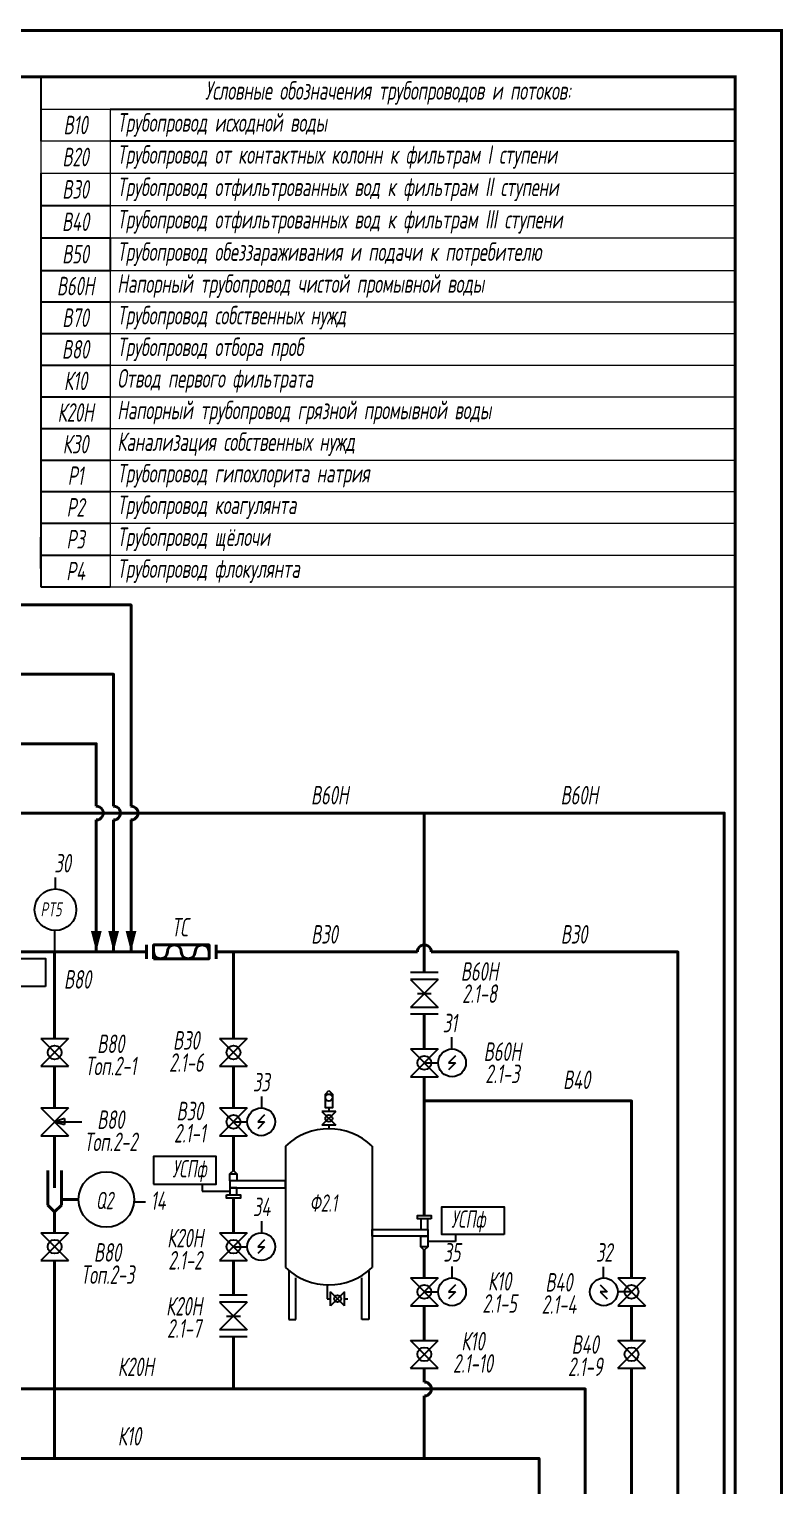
# Model space of a CAD drawing. Header units: millimetres. Extents: x 1510 to 10524, y 7125 to 13164.
# Drawn here: x 2812.2 to 2893.6, y 10934.5 to 11092 of the extents above; entities that cross this region are included whole.
import ezdxf

# ---------------------------------------------------------------- set-up
doc = ezdxf.new("R2010")
doc.units = ezdxf.units.MM
doc.header["$LTSCALE"] = 4
for name, color, linetype in [('1', 7, 'Continuous'), ('2', 7, 'Continuous'), ('G', 5, 'Continuous'), ('В80', 1, 'Continuous'), ('Надписи', 7, 'Continuous')]:
    doc.layers.add(name, color=color, linetype=linetype)
for name, color, linetype, lineweight in [('В30', 136, 'Continuous', 40), ('В40', 142, 'Continuous', 40), ('В60Н', 140, 'Continuous', 40), ('К20Н', 33, 'Continuous', 40), ('Р1', 90, 'Continuous', 40), ('Р3', 212, 'Continuous', 40), ('Р4', 50, 'Continuous', 40)]:
    doc.layers.add(name, color=color, linetype=linetype, lineweight=lineweight)
doc.layers.add('К10', color=7, linetype='Continuous', lineweight=40, true_color=0xffbe00)
doc.styles.add('Eskd знаки', font='eskd.shx', dxfattribs={"width": 0.8, "oblique": 10})

# ---------------------------------------------------------------- blocks, each defined once
blk = doc.blocks.new('*T498')
at = {"color": 0, "linetype": 'ByBlock', "lineweight": -2, "transparency": 16777216}
for p, q in [((0, 0), (75, 0)), ((0, 0), (0, -3.5)), ((75, 0), (75, -10.42)), ((7.5, -3.5), (75, -3.5)), ((7.5, -6.92), (75, -6.92)), ((0, -10.42), (0, -55.14)), ((0, -13.92), (7.5, -13.92)), ((0, -17.42), (7.5, -17.42)), ((7.5, -17.42), (7.5, -20.92)), ((75, -17.42), (75, -20.92)), ((0, -20.92), (7.5, -20.92)), ((0, -24.33), (7.5, -24.33)), ((0, -27.75), (7.5, -27.75)), ((0, -31.17), (7.5, -31.17)), ((0, -34.58), (7.5, -34.58)), ((0, -38), (7.5, -38)), ((0, -41.42), (7.5, -41.42)), ((0, -44.83), (7.5, -44.83)), ((0, -48.25), (7.5, -48.25)), ((0, -51.72), (7.5, -51.72)), ((0, -55.14), (7.5, -55.14))]:
    blk.add_line(p, q, dxfattribs=at)
at = {"color": 7, "linetype": 'ByBlock', "lineweight": 15, "transparency": 16777216}
for p, q in [((0, -3.5), (7.5, -3.5)), ((0, -3.5), (0, -10.42)), ((7.5, -3.5), (7.5, -17.42)), ((0, -6.92), (7.5, -6.92)), ((0, -10.42), (75, -10.42)), ((75, -10.42), (75, -17.42)), ((7.5, -13.92), (75, -13.92)), ((7.5, -17.42), (75, -17.42)), ((7.5, -20.92), (75, -20.92)), ((7.5, -20.92), (7.5, -55.14)), ((75, -20.92), (75, -55.14)), ((7.5, -24.33), (75, -24.33)), ((7.5, -27.75), (75, -27.75)), ((7.5, -31.17), (75, -31.17)), ((7.5, -34.58), (75, -34.58)), ((7.5, -38), (75, -38)), ((7.5, -41.42), (75, -41.42)), ((7.5, -44.83), (75, -44.83)), ((7.5, -48.25), (75, -48.25)), ((7.5, -51.72), (75, -51.72)), ((7.5, -55.14), (75, -55.14))]:
    blk.add_line(p, q, dxfattribs=at)
at = {"color": 0, "transparency": 16777216, "char_height": 2, "style": 'Eskd знаки'}
for s, insert, width, attachment_point in [('Условные обозначения трубопроводов и потоков:', (37.5, -1.75), 74.9835, 5), ('В10', (3.75, -5.21), 6.825, 5), ('Трубопровод исходной воды', (8.25, -5.21), 66, 4), ('В20', (3.75, -8.67), 6.825, 5), ('Трубопровод от контактных колонн к фильтрам I ступени', (8.25, -8.67), 66, 4), ('Трубопровод отфильтрованных вод к фильтрам II ступени', (8.25, -12.17), 66, 4), ('В30', (3.75, -12.17), 7.275, 5), ('В40', (3.75, -15.67), 7.275, 5), ('Трубопровод отфильтрованных вод к фильтрам III ступени', (8.25, -15.67), 66, 4), ('В50', (3.75, -19.17), 7.275, 5), ('Трубопровод обеззараживания и подачи к потребителю', (8.25, -19.17), 66, 4), ('В60Н', (3.75, -22.62), 7.275, 5), ('Напорный трубопровод чистой промывной воды', (8.25, -22.62), 66, 4), ('В70', (3.75, -26.04), 7.275, 5), ('Трубопровод собственных нужд', (8.25, -26.04), 66, 4), ('Трубопровод отбора проб', (8.25, -29.46), 66, 4), ('В80', (3.75, -29.46), 7.275, 5), ('К10', (3.75, -32.87), 7.275, 5), ('Отвод первого фильтрата', (8.25, -32.87), 66, 4), ('К20Н', (3.75, -36.29), 7.275, 5), ('Напорный трубопровод грязной промывной воды', (8.25, -36.29), 66, 4), ('К30', (3.75, -39.71), 7.275, 5), ('Канализация собственных нужд', (8.25, -39.71), 66, 4), ('Р1', (3.75, -43.12), 7.275, 5), ('Трубопровод гипохлорита натрия', (8.25, -43.12), 66, 4), ('Р2', (3.75, -46.54), 7.275, 5), ('Трубопровод коагулянта', (8.25, -46.54), 66, 4), ('Трубопровод щёлочи', (8.25, -49.99), 66, 4), ('Р3', (3.75, -49.99), 7.275, 5), ('Р4', (3.75, -53.43), 7.275, 5), ('Трубопровод флокулянта', (8.25, -53.43), 66, 4)]:
    blk.add_mtext(s, dxfattribs=dict(at, insert=insert, width=width, attachment_point=attachment_point))
blk = doc.blocks.new('Формат А3')
at = {"color": 0, "linetype": 'Continuous', "const_width": 0.3}
for points in [[(-420, 297), (0, 297), (0, 0), (-420, 0)], [(-400, 5), (-400, 292), (-5, 292), (-5, 5)]]:
    blk.add_lwpolyline(points, close=True, dxfattribs=at)
blk = doc.blocks.new('A$C73A268AF')
blk.add_blockref('Формат А3', (420.15, 0.15))

msp = doc.modelspace()

# ---------------------------------------------------------------- linework, layer by layer
at = {"color": 30, "true_color": 0xf26722}
for p, q in [((2814.96, 10994.55), (2814.96, 10992.35)), ((2858.27, 10981.02), (2857.52, 10980.27)), ((2857.52, 10980.27), (2858.27, 10980.27)), ((2858.27, 10980.27), (2857.52, 10979.52)), ((2837.64, 10974.65), (2836.89, 10973.9)), ((2836.89, 10973.9), (2837.64, 10973.9)), ((2837.64, 10973.9), (2836.89, 10973.15)), ((2837.64, 10961.15), (2836.89, 10960.4)), ((2836.89, 10960.4), (2837.64, 10960.4)), ((2837.64, 10960.4), (2836.89, 10959.65)), ((2858.27, 10956.27), (2857.52, 10955.52)), ((2873.9, 10956.27), (2874.65, 10955.52)), ((2857.52, 10955.52), (2858.27, 10955.52)), ((2858.27, 10955.52), (2857.52, 10954.77)), ((2874.65, 10955.52), (2873.9, 10955.52)), ((2873.9, 10955.52), (2874.65, 10954.77))]:
    msp.add_line(p, q, dxfattribs=at)
for p, q in [((2856.39, 10990.02), (2853.39, 10990.02)), ((2856.39, 10989.27), (2853.39, 10989.27)), ((2853.39, 10989.27), (2856.39, 10986.27)), ((2856.39, 10989.27), (2853.39, 10986.27)), ((2854.14, 10987.77), (2855.64, 10987.77)), ((2856.39, 10986.27), (2853.39, 10986.27)), ((2856.39, 10985.52), (2853.39, 10985.52)), ((2813.46, 10982.9), (2816.46, 10982.9)), ((2816.46, 10982.9), (2813.46, 10979.9)), ((2813.46, 10982.9), (2816.46, 10979.9)), ((2832.77, 10982.9), (2835.77, 10982.9)), ((2835.77, 10982.9), (2832.77, 10979.9)), ((2832.77, 10982.9), (2835.77, 10979.9)), ((2853.39, 10981.77), (2856.39, 10981.77)), ((2856.39, 10981.77), (2853.39, 10978.77)), ((2853.39, 10981.77), (2856.39, 10978.77)), ((2813.46, 10979.9), (2816.46, 10979.9)), ((2832.77, 10979.9), (2835.77, 10979.9)), ((2854.89, 10980.27), (2856.39, 10980.27)), ((2853.39, 10978.77), (2856.39, 10978.77)), ((2844.21, 10976.9), (2844.58, 10977.27)), ((2844.58, 10977.27), (2844.96, 10976.9)), ((2813.46, 10975.4), (2816.46, 10975.4)), ((2816.46, 10975.4), (2813.46, 10972.4)), ((2813.46, 10975.4), (2816.46, 10972.4)), ((2832.77, 10975.4), (2835.77, 10975.4)), ((2835.77, 10975.4), (2832.77, 10972.4)), ((2832.77, 10975.4), (2835.77, 10972.4)), ((2845.33, 10975.02), (2843.83, 10975.02)), ((2843.83, 10975.02), (2845.33, 10973.52)), ((2845.33, 10975.02), (2843.83, 10973.52)), ((2844.58, 10975.4), (2844.58, 10975.02)), ((2816.01, 10974.27), (2814.96, 10973.9)), ((2814.96, 10973.9), (2816.01, 10973.6)), ((2814.96, 10973.9), (2817.9, 10973.9)), ((2816.01, 10974.27), (2816.01, 10973.6)), ((2834.27, 10973.9), (2835.77, 10973.9)), ((2845.33, 10973.52), (2843.83, 10973.52)), ((2844.58, 10973.52), (2844.58, 10973.15)), ((2813.46, 10972.4), (2816.46, 10972.4)), ((2832.77, 10972.4), (2835.77, 10972.4)), ((2834.27, 10968.65), (2833.89, 10968.27)), ((2834.64, 10968.27), (2834.27, 10968.65)), ((2830.89, 10967.15), (2830.89, 10966.4)), ((2830.89, 10966.4), (2833.89, 10966.4)), ((2813.46, 10961.9), (2816.46, 10961.9)), ((2816.46, 10961.9), (2813.46, 10958.9)), ((2813.46, 10961.9), (2816.46, 10958.9)), ((2832.77, 10961.9), (2835.77, 10961.9)), ((2835.77, 10961.9), (2832.77, 10958.9)), ((2832.77, 10961.9), (2835.77, 10958.9)), ((2834.27, 10960.4), (2835.77, 10960.4)), ((2854.89, 10960.02), (2854.52, 10960.4)), ((2855.27, 10960.4), (2854.89, 10960.02)), ((2858.27, 10960.96), (2855.27, 10960.96)), ((2858.27, 10961.71), (2858.27, 10960.96)), ((2813.46, 10958.9), (2816.46, 10958.9)), ((2832.77, 10958.9), (2835.77, 10958.9)), ((2844.39, 10956.27), (2844.39, 10954.77)), ((2853.39, 10957.02), (2856.39, 10957.02)), ((2856.39, 10957.02), (2853.39, 10954.02)), ((2853.39, 10957.02), (2856.39, 10954.02)), ((2875.78, 10957.02), (2878.78, 10957.02)), ((2878.78, 10957.02), (2875.78, 10954.02)), ((2875.78, 10957.02), (2878.78, 10954.02)), ((2835.77, 10955.15), (2832.77, 10955.15)), ((2835.77, 10954.4), (2832.77, 10954.4)), ((2832.77, 10954.4), (2835.77, 10951.4)), ((2835.77, 10954.4), (2832.77, 10951.4)), ((2844.39, 10954.77), (2844.77, 10954.77)), ((2844.77, 10954.02), (2844.77, 10955.52)), ((2846.27, 10955.52), (2844.77, 10954.02)), ((2846.27, 10954.02), (2844.77, 10955.52)), ((2846.27, 10954.02), (2846.27, 10955.52)), ((2846.27, 10954.77), (2846.64, 10954.77)), ((2853.39, 10954.02), (2856.39, 10954.02)), ((2854.89, 10955.52), (2856.39, 10955.52)), ((2877.28, 10955.52), (2875.78, 10955.52)), ((2875.78, 10954.02), (2878.78, 10954.02)), ((2833.52, 10952.9), (2835.02, 10952.9)), ((2835.77, 10951.4), (2832.77, 10951.4)), ((2835.77, 10950.65), (2832.77, 10950.65)), ((2853.39, 10950.27), (2856.39, 10950.27)), ((2856.39, 10947.27), (2853.39, 10950.27)), ((2853.39, 10947.27), (2856.39, 10950.27)), ((2875.78, 10950.27), (2878.78, 10950.27)), ((2878.78, 10947.27), (2875.78, 10950.27)), ((2875.78, 10947.27), (2878.78, 10950.27)), ((2853.39, 10947.27), (2856.39, 10947.27)), ((2875.78, 10947.27), (2878.78, 10947.27))]:
    msp.add_line(p, q)
msp.add_lwpolyline([(2813.47, 11033.7), (2813.47, 11037.08)])
for points in [[(2813.97, 10988.54), (2807.22, 10988.54), (2807.22, 10991.54), (2813.97, 10991.54)], [(2844.21, 10976.9), (2844.96, 10976.9), (2844.96, 10975.4), (2844.21, 10975.4)], [(2825.64, 10967.15), (2832.39, 10967.15), (2832.39, 10970.15), (2825.64, 10970.15)], [(2863.52, 10961.71), (2856.77, 10961.71), (2856.77, 10964.71), (2863.52, 10964.71)]]:
    msp.add_lwpolyline(points, close=True)
for centre, radius in [((2815.05, 10996.82), 2.25), ((2857.89, 10980.27), 1.5), ((2837.27, 10973.9), 1.5), ((2820.54, 10965.5), 3), ((2837.27, 10960.4), 1.5), ((2857.89, 10955.52), 1.5), ((2874.28, 10955.52), 1.5)]:
    msp.add_circle(centre, radius, dxfattribs=at)
for centre, radius in [((2814.96, 10981.4), 0.75), ((2834.27, 10981.4), 0.75), ((2854.89, 10980.27), 0.75), ((2844.58, 10976.52), 0.375), ((2834.27, 10973.9), 0.75), ((2844.58, 10974.27), 0.375), ((2814.96, 10960.4), 0.75), ((2834.27, 10960.4), 0.75), ((2854.89, 10955.52), 0.75), ((2877.28, 10955.52), 0.75), ((2845.52, 10954.77), 0.375), ((2854.89, 10948.77), 0.75), ((2877.28, 10948.77), 0.75)]:
    msp.add_circle(centre, radius)
at = {"layer": '1'}
for p, q in [((2839.89, 10971.27), (2839.89, 10958.15)), ((2849.27, 10971.27), (2849.27, 10958.15)), ((2840.27, 10957.77), (2840.27, 10952.52)), ((2848.89, 10957.74), (2848.89, 10952.52)), ((2841.02, 10952.52), (2841.02, 10957.02)), ((2848.14, 10952.52), (2848.14, 10957.02)), ((2840.27, 10952.52), (2841.02, 10952.52)), ((2848.89, 10952.52), (2848.14, 10952.52))]:
    msp.add_line(p, q, dxfattribs=at)
for points in [[(2834.64, 10967.52), (2833.89, 10967.52), (2833.89, 10968.27), (2834.64, 10968.27)], [(2833.89, 10966.77), (2839.89, 10966.77), (2839.89, 10967.52), (2833.89, 10967.52)], [(2834.64, 10966.77), (2833.89, 10966.77), (2833.89, 10966.02), (2834.64, 10966.02)], [(2833.52, 10966.02), (2835.02, 10966.02), (2835.02, 10965.65), (2833.52, 10965.65)], [(2855.64, 10963.4), (2854.14, 10963.4), (2854.14, 10963.77), (2855.64, 10963.77)], [(2855.27, 10961.52), (2849.27, 10961.52), (2849.27, 10962.27), (2855.27, 10962.27)], [(2854.52, 10962.27), (2855.27, 10962.27), (2855.27, 10963.4), (2854.52, 10963.4)], [(2854.52, 10961.52), (2855.27, 10961.52), (2855.27, 10960.4), (2854.52, 10960.4)]]:
    msp.add_lwpolyline(points, close=True, dxfattribs=at)
for centre, radius, start, end in [((2844.58, 10966.35), 6.8, 46.3972, 133.6028), ((2844.58, 10963.06), 6.79, 226.3426, 313.6574)]:
    msp.add_arc(centre, radius, start, end, dxfattribs=at)
at = {"layer": 'G', "color": 0}
msp.add_lwpolyline([(2813.47, 11083.35), (2813.47, 11079.89)], dxfattribs=at)
at = {"layer": 'В30'}
for p, q in [((2824.89, 10993.02), (2824.89, 10991.52)), ((2832.39, 10993.02), (2832.39, 10991.52))]:
    msp.add_line(p, q, dxfattribs=at)
for points in [[(2804.08, 10992.27), (2824.89, 10992.27)], [(2832.39, 10992.27), (2834.27, 10992.27), (2834.27, 10982.9)], [(2854.14, 10992.27), (2834.27, 10992.27)], [(2878.03, 10915.02), (2882.28, 10915.02), (2882.28, 10992.27), (2855.64, 10992.27)], [(2834.27, 10979.9), (2834.27, 10975.4)], [(2834.27, 10972.4), (2834.27, 10968.65)]]:
    msp.add_lwpolyline(points, dxfattribs=at)
msp.add_lwpolyline([(2825.64, 10991.52), (2825.64, 10993.02), (2831.64, 10993.02), (2831.64, 10991.52)], close=True, dxfattribs=at)
for centre, start, end in [((2826.39, 10992.27), 180, 0), ((2827.89, 10992.27), 0, 180), ((2829.39, 10992.27), 180, 0), ((2830.89, 10992.27), 0, 180), ((2854.89, 10992.27), 359.7459, 180.2541)]:
    msp.add_arc(centre, 0.75, start, end, dxfattribs=at)
at = {"layer": 'В40'}
for points in [[(2854.89, 10976.15), (2877.28, 10976.15), (2877.28, 10957.02)], [(2877.28, 10954.02), (2877.28, 10950.27)], [(2877.28, 10947.27), (2877.28, 10907.52), (2873.03, 10907.52)]]:
    msp.add_lwpolyline(points, dxfattribs=at)
at = {"layer": 'В60Н'}
for points in [[(2854.89, 10990.02), (2854.89, 11007.27), (2675.83, 11007.27)], [(2854.89, 11007.27), (2887.28, 11007.27), (2887.28, 10922.52), (2883.03, 10922.52)], [(2854.89, 10981.77), (2854.89, 10985.52)], [(2854.89, 10963.77), (2854.89, 10978.77)]]:
    msp.add_lwpolyline(points, dxfattribs=at)
at = {"layer": 'В80', "lineweight": 40}
for p, q in [((2814.96, 10972.4), (2814.96, 10966.77)), ((2814.21, 10968.65), (2814.21, 10964.9)), ((2815.71, 10968.65), (2815.71, 10964.9)), ((2814.21, 10964.9), (2814.96, 10964.15)), ((2815.71, 10964.9), (2814.96, 10964.15)), ((2814.96, 10964.15), (2814.96, 10961.9))]:
    msp.add_line(p, q, dxfattribs=at)
for points in [[(2814.96, 10992.27), (2814.96, 10982.9)], [(2814.96, 10979.9), (2814.96, 10975.4)], [(2814.96, 10958.9), (2814.96, 10937.52)]]:
    msp.add_lwpolyline(points, dxfattribs=at)
at = {"layer": 'К10'}
for points in [[(2854.89, 10960.02), (2854.89, 10957.02)], [(2854.89, 10954.02), (2854.89, 10950.27)], [(2854.89, 10947.27), (2854.89, 10945.77)], [(2854.89, 10944.27), (2854.89, 10937.52), (2660.08, 10937.52)], [(2867.28, 10853.52), (2867.28, 10937.52), (2854.89, 10937.52)]]:
    msp.add_lwpolyline(points, dxfattribs=at)
msp.add_arc((2854.9, 10945.02), 0.75, 269.7459, 90.2541, dxfattribs=at)
at = {"layer": 'К20Н'}
for points in [[(2834.27, 10965.65), (2834.27, 10961.9)], [(2834.27, 10958.9), (2834.27, 10955.15)], [(2834.27, 10950.65), (2834.27, 10945.02), (2646.58, 10945.02)], [(2854.89, 10852.77), (2872.28, 10852.77), (2872.28, 10945.02), (2834.27, 10945.02)]]:
    msp.add_lwpolyline(points, dxfattribs=at)
at = {"layer": 'Надписи', "color": 30, "true_color": 0xf26722}
for p, q in [((2815.04, 10999.06), (2815.04, 11000.31)), ((2857.85, 10981.78), (2857.85, 10983.03)), ((2837.34, 10975.39), (2837.34, 10976.64)), ((2823.54, 10965.26), (2824.79, 10965.26)), ((2837.34, 10961.91), (2837.34, 10963.16)), ((2857.91, 10957.01), (2857.91, 10958.25)), ((2874.25, 10957), (2874.25, 10958.24))]:
    msp.add_line(p, q, dxfattribs=at)
at = {"layer": 'Р1'}
for points in [[(2716.33, 11054.9), (2716.33, 11029.77), (2823.21, 11029.77), (2823.21, 11008.02)], [(2823.21, 11006.52), (2823.21, 10992.27)]]:
    msp.add_lwpolyline(points, dxfattribs=at)
msp.add_lwpolyline([(2823.21, 10994.52, 1.16, 0, 0), (2823.21, 10992.27, 0, 0, 0)], format="xyseb", dxfattribs=at)
at = {"layer": 'Р1', "color": 1}
msp.add_lwpolyline([(2815.67, 10965.5), (2817.54, 10965.5)], dxfattribs=at)
at = {"layer": 'Р1'}
msp.add_arc((2823.21, 11007.27), 0.75, 269.7459, 90.2541, dxfattribs=at)
at = {"layer": 'Р3'}
for points in [[(2686.33, 11054.9), (2690.08, 11054.9), (2690.08, 11022.27), (2821.33, 11022.27), (2821.33, 11008.02)], [(2821.33, 11006.52), (2821.33, 10992.27)]]:
    msp.add_lwpolyline(points, dxfattribs=at)
msp.add_lwpolyline([(2821.33, 10994.52, 1.16, 0, 0), (2821.33, 10992.27, 0, 0, 0)], format="xyseb", dxfattribs=at)
msp.add_arc((2821.33, 11007.27), 0.75, 269.7459, 90.2541, dxfattribs=at)
at = {"layer": 'Р4'}
for points in [[(2661.96, 11054.9), (2669.46, 11054.9), (2669.46, 11014.77), (2819.46, 11014.77), (2819.46, 11008.02)], [(2819.46, 11006.52), (2819.46, 10992.27)]]:
    msp.add_lwpolyline(points, dxfattribs=at)
msp.add_lwpolyline([(2819.46, 10994.52, 1.16, 0, 0), (2819.46, 10992.27, 0, 0, 0)], format="xyseb", dxfattribs=at)
msp.add_arc((2819.46, 11007.27), 0.75, 269.7459, 90.2541, dxfattribs=at)

# ---------------------------------------------------------------- block references
at = {"ltscale": 1.2}
msp.add_blockref('A$C73A268AF', (2473.32, 10794.7), dxfattribs=at)
msp.add_blockref('*T498', (2813.47, 11086.85))

# ---------------------------------------------------------------- texts
at = {"ltscale": 15, "insert": (2842.5, 10966.05), "char_height": 1.875, "width": 6.375, "attachment_point": 1, "style": 'Eskd знаки'}
msp.add_mtext('Ф2.1', dxfattribs=at)
at = {"layer": '1', "style": 'Eskd знаки'}
for s, width, insert, char_height, attachment_point in [('PT5', 3.9182, (2813.45, 10997.61), 1.5, 1), ('ТС', 16.9759, (2829.38, 10995.93), 2, 3), ('УСПф', 16.9759, (2831.36, 10969.76), 1.875, 3), ('УСПф', 16.9759, (2857.8, 10964.32), 1.875, 1)]:
    msp.add_mtext_dynamic_manual_height_columns(s, width=width, gutter_width=0.169, heights=[0], dxfattribs=dict(at, insert=insert, char_height=char_height, attachment_point=attachment_point))
at = {"layer": '2', "ltscale": 15, "insert": (2819.41, 10966.33), "char_height": 1.875, "width": 4.1103, "attachment_point": 1, "style": 'Eskd знаки'}
msp.add_mtext('Q2', dxfattribs=at)
at = {"layer": 'Надписи', "ltscale": 15, "char_height": 2, "width": 6.375, "attachment_point": 1, "style": 'Eskd знаки'}
for s, insert in [('В60Н', (2842.65, 11010.2)), ('В60Н', (2869.61, 11010.2)), ('В30', (2842.67, 10995.16)), ('В30', (2869.63, 10995.16)), ('В80', (2815.97, 10990.29)), ('В40', (2869.88, 10979.44)), ('К20Н', (2821.78, 10948.41)), ('К10', (2821.78, 10940.91))]:
    msp.add_mtext(s, dxfattribs=dict(at, insert=insert))
at = {"layer": 'Надписи', "ltscale": 15, "char_height": 2, "width": 6.375, "line_spacing_factor": 0.72, "style": 'Eskd знаки'}
for s, insert, attachment_point in [('30', (2814.93, 11002.85), 1), ('В60Н^J2.1-8', (2860.85, 10988.95), 5), ('31', (2856.88, 10985.57), 1), ('В80^JТоп.2-1', (2821.02, 10981.13), 5), ('В30^J2.1-6', (2829.18, 10981.5), 5), ('В60Н^J2.1-3', (2863.32, 10980.28), 5), ('33', (2836.37, 10979.18), 1), ('В30^J2.1-1', (2829.56, 10973.86), 5), ('В80^JТоп.2-2', (2821.02, 10972.93), 5), ('14', (2825.33, 10966.37), 1), ('34', (2836.38, 10965.7), 1), ('К20Н^J2.1-2', (2829.06, 10960.13), 5), ('В80^JТоп.2-3', (2820.67, 10958.58), 5), ('35', (2856.95, 10960.79), 1), ('32', (2875.21, 10960.78), 3), ('К10^J2.1-5', (2863.02, 10955.46), 5), ('В40^J2.1-4', (2869.43, 10955.35), 5), ('К20Н^J2.1-7', (2828.94, 10952.76), 5), ('К10^J2.1-10', (2860.14, 10948.98), 5), ('В40^J2.1-9', (2872.27, 10948.62), 5)]:
    msp.add_mtext(s, dxfattribs=dict(at, insert=insert, attachment_point=attachment_point))

doc.saveas('drawing.dxf')
